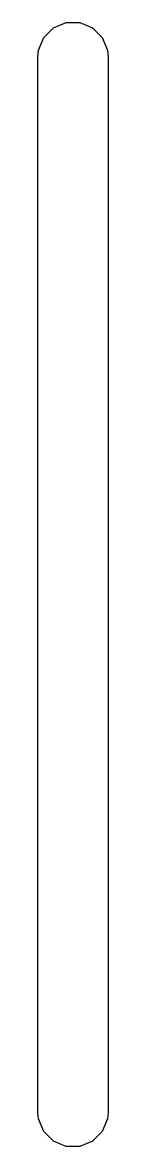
# Model space of a CAD drawing. Header units: inches. Extents: x 1.47 to 5.17, y -6.85 to -1.2.
# Drawn here: x 3.687 to 3.6949, y -4.5216 to -4.3957 of the extents above; entities that cross this region are included whole.
import ezdxf

# ---------------------------------------------------------------- set-up
doc = ezdxf.new("R2010")
doc.units = ezdxf.units.IN
doc.header["$MEASUREMENT"] = 0
doc.layers.add('B.Silkscreen', color=31, linetype='CONTINUOUS', true_color=0xe8b2a7)

msp = doc.modelspace()

# ---------------------------------------------------------------- linework, layer by layer
at = {"layer": 'B.Silkscreen', "linetype": 'CONTINUOUS'}
for p, q in [((3.68767, -4.39742), (3.68876, -4.39633)), ((3.68876, -4.39633), (3.69018, -4.39574)), ((3.69018, -4.39574), (3.69171, -4.39574)), ((3.69171, -4.39574), (3.69313, -4.39633)), ((3.69313, -4.39633), (3.69422, -4.39742)), ((3.68708, -4.39884), (3.68767, -4.39742)), ((3.69422, -4.39742), (3.69481, -4.39884)), ((3.68701, -4.39961), (3.68708, -4.39884)), ((3.69481, -4.39884), (3.69488, -4.39961)), ((3.68701, -4.51772), (3.68701, -4.39961)), ((3.69488, -4.39961), (3.69488, -4.51772)), ((3.68708, -4.51848), (3.68701, -4.51772)), ((3.68767, -4.5199), (3.68708, -4.51848)), ((3.69481, -4.51848), (3.69422, -4.5199)), ((3.69488, -4.51772), (3.69481, -4.51848)), ((3.68876, -4.52099), (3.68767, -4.5199)), ((3.69422, -4.5199), (3.69313, -4.52099)), ((3.69018, -4.52158), (3.68876, -4.52099)), ((3.69313, -4.52099), (3.69171, -4.52158)), ((3.69171, -4.52158), (3.69018, -4.52158))]:
    msp.add_line(p, q, dxfattribs=at)

doc.saveas('drawing.dxf')
